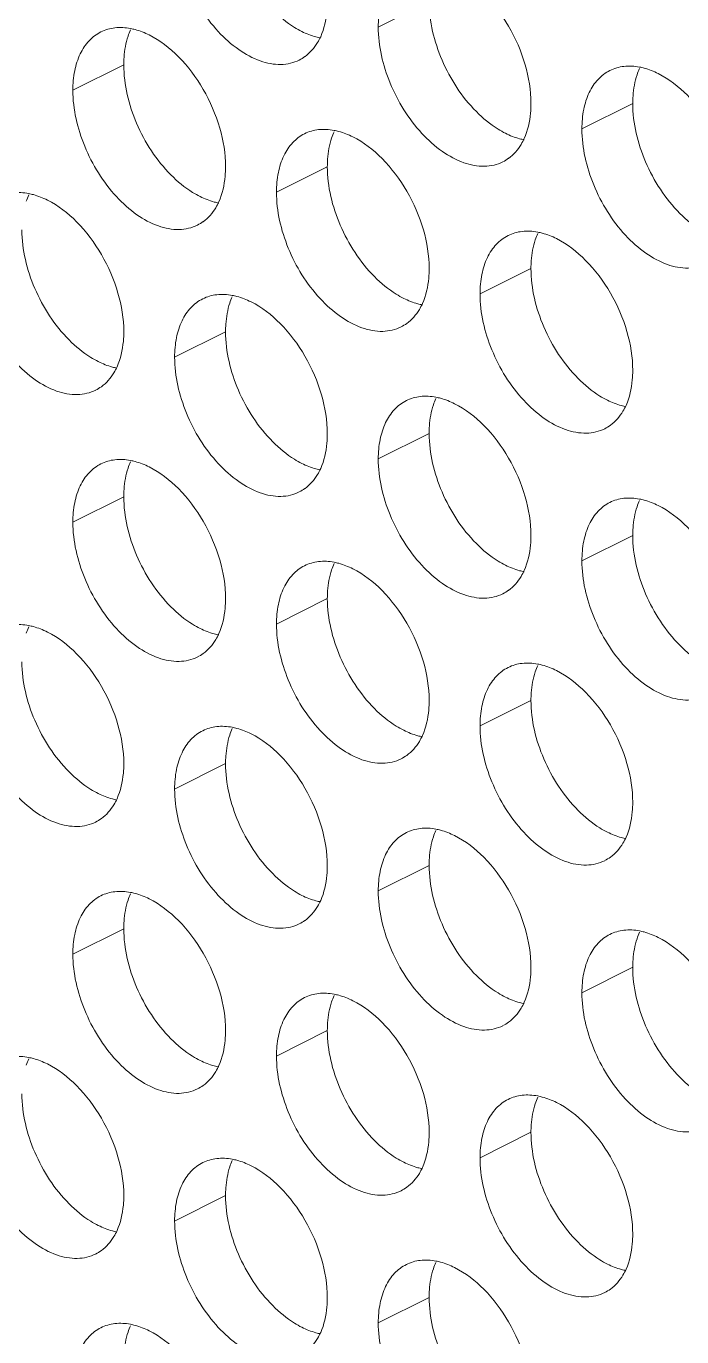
# Model space of a CAD drawing. Header units: millimetres. Extents: x 0 to 2524, y 0 to 1785.
# Drawn here: x 1835.18 to 1842.47, y 808.62 to 823.19 of the extents above; entities that cross this region are included whole.
import ezdxf

# ---------------------------------------------------------------- set-up
doc = ezdxf.new("R2010")
doc.units = ezdxf.units.MM
doc.header["$LTSCALE"] = 0.1
doc.layers.add('标注', color=251, linetype='Continuous', lineweight=9)

msp = doc.modelspace()

# ---------------------------------------------------------------- linework, layer by layer
at = {"layer": '标注'}
for p, q in [((1839.661, 823.46), (1839.095, 823.178)), ((1836.267, 822.757), (1835.701, 822.475)), ((1841.923, 822.329), (1841.358, 822.046)), ((1838.529, 821.626), (1837.964, 821.343)), ((1840.792, 820.495), (1840.226, 820.212)), ((1837.398, 819.792), (1836.832, 819.509)), ((1839.661, 818.66), (1839.095, 818.378)), ((1836.267, 817.957), (1835.701, 817.675)), ((1841.923, 817.529), (1841.358, 817.246)), ((1838.529, 816.826), (1837.964, 816.543)), ((1840.792, 815.695), (1840.226, 815.412)), ((1837.398, 814.992), (1836.832, 814.709)), ((1839.661, 813.86), (1839.095, 813.578)), ((1836.267, 813.157), (1835.701, 812.875)), ((1841.923, 812.729), (1841.358, 812.446)), ((1838.529, 812.026), (1837.964, 811.743)), ((1840.792, 810.895), (1840.226, 810.612)), ((1837.398, 810.192), (1836.832, 809.909)), ((1839.661, 809.06), (1839.095, 808.778))]:
    msp.add_line(p, q, dxfattribs=at)
for centre, radius, start, end in [((1837.011, 822.846), 0.734, 155.8796, 161.7803), ((1838.015, 823.217), 0.453, 296.5256, 305.9034), ((1842.668, 822.418), 0.734, 155.8796, 161.7803), ((1839.274, 821.715), 0.734, 155.8796, 161.7803), ((1840.278, 822.086), 0.453, 296.5256, 305.9034), ((1835.88, 821.012), 0.734, 155.8796, 161.7803), ((1836.884, 821.383), 0.453, 296.5256, 305.9034), ((1841.537, 820.584), 0.734, 155.8796, 161.7803), ((1838.142, 819.881), 0.734, 155.8796, 161.7803), ((1839.146, 820.251), 0.453, 296.5256, 305.9034), ((1835.752, 819.548), 0.453, 296.5256, 305.9034), ((1840.405, 818.749), 0.734, 155.8796, 161.7803), ((1841.409, 819.12), 0.453, 296.5256, 305.9034), ((1837.011, 818.046), 0.734, 155.8796, 161.7803), ((1838.015, 818.417), 0.453, 296.5256, 305.9034), ((1842.668, 817.618), 0.734, 155.8796, 161.7803), ((1839.274, 816.915), 0.734, 155.8796, 161.7803), ((1840.278, 817.286), 0.453, 296.5256, 305.9034), ((1835.88, 816.212), 0.734, 155.8796, 161.7803), ((1836.884, 816.583), 0.453, 296.5256, 305.9034), ((1841.537, 815.784), 0.734, 155.8796, 161.7803), ((1838.142, 815.081), 0.734, 155.8796, 161.7803), ((1839.146, 815.451), 0.453, 296.5256, 305.9034), ((1835.752, 814.748), 0.453, 296.5256, 305.9034), ((1840.405, 813.949), 0.734, 155.8796, 161.7803), ((1841.409, 814.32), 0.453, 296.5256, 305.9034), ((1837.011, 813.246), 0.734, 155.8796, 161.7803), ((1838.015, 813.617), 0.453, 296.5256, 305.9034), ((1842.668, 812.818), 0.734, 155.8796, 161.7803), ((1839.274, 812.115), 0.734, 155.8796, 161.7803), ((1840.278, 812.486), 0.453, 296.5256, 305.9034), ((1835.88, 811.412), 0.734, 155.8796, 161.7803), ((1836.884, 811.783), 0.453, 296.5256, 305.9034), ((1841.537, 810.984), 0.734, 155.8796, 161.7803), ((1838.142, 810.281), 0.734, 155.8796, 161.7803), ((1839.146, 810.651), 0.453, 296.5256, 305.9034), ((1835.752, 809.948), 0.453, 296.5256, 305.9034), ((1840.405, 809.149), 0.734, 155.8796, 161.7803), ((1841.409, 809.52), 0.453, 296.5256, 305.9034), ((1837.011, 808.446), 0.734, 155.8796, 161.7803)]:
    msp.add_arc(centre, radius, start, end, dxfattribs=at)
for points, knots in [([(1838.217, 822.811), (1838.155, 822.78), (1838.005, 822.746), (1837.767, 822.794), (1837.529, 822.925), (1837.221, 823.202), (1836.935, 823.665), (1836.832, 824.097), (1836.832, 824.309)], [0, 0, 0, 0, 0.090718, 0.191742, 0.308104, 0.439279, 0.725532, 1, 1, 1, 1]), ([(1839.095, 823.178), (1839.095, 823.25), (1839.107, 823.389), (1839.166, 823.579), (1839.265, 823.732), (1839.358, 823.802), (1839.407, 823.826)], [0, 0, 0, 0, 0.289235, 0.54966, 0.782932, 1, 1, 1, 1]), ([(1839.944, 823.792), (1840.064, 823.732), (1840.295, 823.552), (1840.561, 823.194), (1840.742, 822.775), (1840.792, 822.474), (1840.792, 822.329)], [0, 0, 0, 0, 0.229676, 0.488215, 0.753207, 1, 1, 1, 1]), ([(1838.246, 823.128), (1838.218, 823.142), (1838.1, 823.209), (1837.995, 823.296), (1837.922, 823.37)], [0, 0, 0, 0, 0.235002, 1, 1, 1, 1]), ([(1838.529, 823.46), (1838.529, 823.425), (1838.524, 823.292), (1838.494, 823.16), (1838.455, 823.071)], [0, 0, 0, 0, 0.268874, 1, 1, 1, 1]), ([(1840.185, 822.238), (1840.023, 822.401), (1839.772, 822.788), (1839.661, 823.239), (1839.661, 823.46)], [0, 0, 0, 0, 0.508684, 1, 1, 1, 1]), ([(1840.48, 821.68), (1840.418, 821.649), (1840.268, 821.615), (1840.03, 821.663), (1839.791, 821.793), (1839.484, 822.071), (1839.198, 822.533), (1839.095, 822.966), (1839.095, 823.178)], [0, 0, 0, 0, 0.090718, 0.191742, 0.308104, 0.439279, 0.725532, 1, 1, 1, 1]), ([(1835.701, 822.475), (1835.701, 822.547), (1835.713, 822.686), (1835.772, 822.877), (1835.871, 823.029), (1835.964, 823.099), (1836.013, 823.124)], [0, 0, 0, 0, 0.289235, 0.54966, 0.782932, 1, 1, 1, 1]), ([(1836.013, 823.124), (1836.061, 823.148), (1836.171, 823.179), (1836.285, 823.173), (1836.342, 823.162)], [0, 0, 0, 0, 0.482538, 1, 1, 1, 1]), ([(1836.267, 822.757), (1836.267, 822.786), (1836.27, 822.893), (1836.289, 823.001), (1836.314, 823.076)], [0, 0, 0, 0, 0.264225, 1, 1, 1, 1]), ([(1836.342, 823.162), (1836.359, 823.158), (1836.431, 823.142), (1836.499, 823.115), (1836.549, 823.09)], [0, 0, 0, 0, 0.238696, 1, 1, 1, 1]), ([(1836.549, 823.09), (1836.67, 823.029), (1836.901, 822.849), (1837.167, 822.491), (1837.348, 822.072), (1837.398, 821.771), (1837.398, 821.626)], [0, 0, 0, 0, 0.229676, 0.488215, 0.753207, 1, 1, 1, 1]), ([(1838.454, 823.056), (1838.437, 823.059), (1838.365, 823.076), (1838.296, 823.103), (1838.246, 823.128)], [0, 0, 0, 0, 0.238696, 1, 1, 1, 1]), ([(1838.455, 823.071), (1838.444, 823.049), (1838.401, 822.965), (1838.337, 822.89), (1838.281, 822.85)], [0, 0, 0, 0, 0.265525, 1, 1, 1, 1]), ([(1836.79, 821.535), (1836.629, 821.698), (1836.378, 822.085), (1836.267, 822.536), (1836.267, 822.757)], [0, 0, 0, 0, 0.508684, 1, 1, 1, 1]), ([(1841.67, 822.695), (1841.718, 822.719), (1841.828, 822.751), (1841.942, 822.744), (1841.999, 822.733)], [0, 0, 0, 0, 0.482538, 1, 1, 1, 1]), ([(1841.358, 822.046), (1841.358, 822.119), (1841.37, 822.258), (1841.429, 822.448), (1841.528, 822.6), (1841.621, 822.671), (1841.67, 822.695)], [0, 0, 0, 0, 0.289235, 0.54966, 0.782932, 1, 1, 1, 1]), ([(1841.923, 822.329), (1841.923, 822.357), (1841.927, 822.465), (1841.946, 822.572), (1841.971, 822.647)], [0, 0, 0, 0, 0.264225, 1, 1, 1, 1]), ([(1841.999, 822.733), (1842.016, 822.73), (1842.087, 822.713), (1842.156, 822.686), (1842.206, 822.661)], [0, 0, 0, 0, 0.238696, 1, 1, 1, 1]), ([(1842.206, 822.661), (1842.327, 822.601), (1842.557, 822.42), (1842.824, 822.062), (1843.005, 821.644), (1843.055, 821.343), (1843.055, 821.198)], [0, 0, 0, 0, 0.229676, 0.488215, 0.753207, 1, 1, 1, 1]), ([(1837.086, 820.977), (1837.023, 820.946), (1836.874, 820.912), (1836.636, 820.96), (1836.397, 821.09), (1836.09, 821.368), (1835.804, 821.831), (1835.701, 822.263), (1835.701, 822.475)], [0, 0, 0, 0, 0.090718, 0.191742, 0.308104, 0.439279, 0.725532, 1, 1, 1, 1]), ([(1840.792, 822.329), (1840.792, 822.293), (1840.786, 822.161), (1840.757, 822.028), (1840.717, 821.94)], [0, 0, 0, 0, 0.268874, 1, 1, 1, 1]), ([(1842.447, 821.107), (1842.286, 821.27), (1842.035, 821.657), (1841.923, 822.107), (1841.923, 822.329)], [0, 0, 0, 0, 0.508684, 1, 1, 1, 1]), ([(1840.509, 821.997), (1840.481, 822.011), (1840.363, 822.078), (1840.257, 822.165), (1840.185, 822.238)], [0, 0, 0, 0, 0.235002, 1, 1, 1, 1]), ([(1838.276, 821.992), (1838.324, 822.016), (1838.434, 822.048), (1838.548, 822.041), (1838.604, 822.03)], [0, 0, 0, 0, 0.482538, 1, 1, 1, 1]), ([(1838.604, 822.03), (1838.622, 822.027), (1838.693, 822.01), (1838.762, 821.983), (1838.812, 821.958)], [0, 0, 0, 0, 0.238696, 1, 1, 1, 1]), ([(1842.743, 820.549), (1842.68, 820.517), (1842.53, 820.483), (1842.293, 820.531), (1842.054, 820.662), (1841.746, 820.939), (1841.46, 821.402), (1841.358, 821.834), (1841.358, 822.046)], [0, 0, 0, 0, 0.090718, 0.191742, 0.308104, 0.439279, 0.725532, 1, 1, 1, 1]), ([(1837.964, 821.343), (1837.964, 821.416), (1837.976, 821.555), (1838.035, 821.745), (1838.134, 821.897), (1838.227, 821.968), (1838.276, 821.992)], [0, 0, 0, 0, 0.289235, 0.54966, 0.782932, 1, 1, 1, 1]), ([(1838.529, 821.626), (1838.529, 821.654), (1838.533, 821.762), (1838.552, 821.869), (1838.577, 821.944)], [0, 0, 0, 0, 0.264225, 1, 1, 1, 1]), ([(1838.812, 821.958), (1838.933, 821.898), (1839.163, 821.717), (1839.43, 821.359), (1839.611, 820.941), (1839.661, 820.64), (1839.661, 820.495)], [0, 0, 0, 0, 0.229676, 0.488215, 0.753207, 1, 1, 1, 1]), ([(1840.717, 821.925), (1840.7, 821.928), (1840.628, 821.945), (1840.559, 821.972), (1840.509, 821.997)], [0, 0, 0, 0, 0.238696, 1, 1, 1, 1]), ([(1840.717, 821.94), (1840.707, 821.917), (1840.664, 821.833), (1840.6, 821.759), (1840.544, 821.718)], [0, 0, 0, 0, 0.265525, 1, 1, 1, 1]), ([(1837.398, 821.626), (1837.398, 821.59), (1837.392, 821.458), (1837.363, 821.326), (1837.323, 821.237)], [0, 0, 0, 0, 0.268874, 1, 1, 1, 1]), ([(1839.053, 820.404), (1838.892, 820.567), (1838.641, 820.954), (1838.529, 821.405), (1838.529, 821.626)], [0, 0, 0, 0, 0.508684, 1, 1, 1, 1]), ([(1837.115, 821.294), (1837.087, 821.308), (1836.969, 821.375), (1836.863, 821.462), (1836.79, 821.535)], [0, 0, 0, 0, 0.235002, 1, 1, 1, 1]), ([(1834.881, 821.289), (1834.93, 821.313), (1835.04, 821.345), (1835.154, 821.338), (1835.21, 821.327)], [0, 0, 0, 0, 0.482538, 1, 1, 1, 1]), ([(1835.21, 821.327), (1835.228, 821.324), (1835.299, 821.307), (1835.368, 821.28), (1835.418, 821.255)], [0, 0, 0, 0, 0.238696, 1, 1, 1, 1]), ([(1837.323, 821.222), (1837.306, 821.225), (1837.234, 821.242), (1837.165, 821.269), (1837.115, 821.294)], [0, 0, 0, 0, 0.238696, 1, 1, 1, 1]), ([(1839.349, 819.846), (1839.286, 819.814), (1839.136, 819.78), (1838.898, 819.828), (1838.66, 819.959), (1838.352, 820.236), (1838.066, 820.699), (1837.964, 821.132), (1837.964, 821.343)], [0, 0, 0, 0, 0.090718, 0.191742, 0.308104, 0.439279, 0.725532, 1, 1, 1, 1]), ([(1835.418, 821.255), (1835.539, 821.195), (1835.769, 821.015), (1836.035, 820.656), (1836.217, 820.238), (1836.267, 819.937), (1836.267, 819.792)], [0, 0, 0, 0, 0.229676, 0.488215, 0.753207, 1, 1, 1, 1]), ([(1837.323, 821.237), (1837.313, 821.214), (1837.27, 821.13), (1837.206, 821.056), (1837.149, 821.015)], [0, 0, 0, 0, 0.265525, 1, 1, 1, 1]), ([(1842.772, 820.865), (1842.744, 820.88), (1842.626, 820.946), (1842.52, 821.034), (1842.447, 821.107)], [0, 0, 0, 0, 0.235002, 1, 1, 1, 1]), ([(1835.659, 819.701), (1835.497, 819.864), (1835.246, 820.251), (1835.135, 820.702), (1835.135, 820.923)], [0, 0, 0, 0, 0.508684, 1, 1, 1, 1]), ([(1840.226, 820.212), (1840.226, 820.285), (1840.238, 820.424), (1840.297, 820.614), (1840.397, 820.766), (1840.489, 820.836), (1840.538, 820.861)], [0, 0, 0, 0, 0.289235, 0.54966, 0.782932, 1, 1, 1, 1]), ([(1840.538, 820.861), (1840.587, 820.885), (1840.697, 820.917), (1840.81, 820.91), (1840.867, 820.899)], [0, 0, 0, 0, 0.482538, 1, 1, 1, 1]), ([(1840.867, 820.899), (1840.884, 820.896), (1840.956, 820.879), (1841.025, 820.852), (1841.075, 820.827)], [0, 0, 0, 0, 0.238696, 1, 1, 1, 1]), ([(1840.792, 820.495), (1840.792, 820.523), (1840.796, 820.631), (1840.815, 820.738), (1840.839, 820.813)], [0, 0, 0, 0, 0.264225, 1, 1, 1, 1]), ([(1841.075, 820.827), (1841.196, 820.766), (1841.426, 820.586), (1841.692, 820.228), (1841.873, 819.809), (1841.923, 819.508), (1841.923, 819.363)], [0, 0, 0, 0, 0.229676, 0.488215, 0.753207, 1, 1, 1, 1]), ([(1835.955, 819.143), (1835.892, 819.112), (1835.742, 819.078), (1835.504, 819.125), (1835.266, 819.256), (1834.958, 819.533), (1834.672, 819.996), (1834.57, 820.429), (1834.57, 820.64)], [0, 0, 0, 0, 0.090718, 0.191742, 0.308104, 0.439279, 0.725532, 1, 1, 1, 1]), ([(1839.661, 820.495), (1839.661, 820.459), (1839.655, 820.327), (1839.626, 820.194), (1839.586, 820.106)], [0, 0, 0, 0, 0.268874, 1, 1, 1, 1]), ([(1841.316, 819.273), (1841.154, 819.435), (1840.903, 819.823), (1840.792, 820.273), (1840.792, 820.495)], [0, 0, 0, 0, 0.508684, 1, 1, 1, 1]), ([(1839.378, 820.163), (1839.349, 820.177), (1839.232, 820.243), (1839.126, 820.331), (1839.053, 820.404)], [0, 0, 0, 0, 0.235002, 1, 1, 1, 1]), ([(1836.832, 819.509), (1836.832, 819.582), (1836.844, 819.721), (1836.903, 819.911), (1837.003, 820.063), (1837.095, 820.133), (1837.144, 820.158)], [0, 0, 0, 0, 0.289235, 0.54966, 0.782932, 1, 1, 1, 1]), ([(1837.144, 820.158), (1837.193, 820.182), (1837.303, 820.214), (1837.416, 820.207), (1837.473, 820.196)], [0, 0, 0, 0, 0.482538, 1, 1, 1, 1]), ([(1837.473, 820.196), (1837.49, 820.193), (1837.562, 820.176), (1837.631, 820.149), (1837.681, 820.124)], [0, 0, 0, 0, 0.238696, 1, 1, 1, 1]), ([(1837.681, 820.124), (1837.801, 820.064), (1838.032, 819.883), (1838.298, 819.525), (1838.479, 819.106), (1838.529, 818.805), (1838.529, 818.66)], [0, 0, 0, 0, 0.229676, 0.488215, 0.753207, 1, 1, 1, 1]), ([(1839.586, 820.09), (1839.568, 820.094), (1839.497, 820.11), (1839.428, 820.138), (1839.378, 820.163)], [0, 0, 0, 0, 0.238696, 1, 1, 1, 1]), ([(1841.612, 818.714), (1841.549, 818.683), (1841.399, 818.649), (1841.161, 818.697), (1840.923, 818.827), (1840.615, 819.105), (1840.329, 819.568), (1840.226, 820), (1840.226, 820.212)], [0, 0, 0, 0, 0.090718, 0.191742, 0.308104, 0.439279, 0.725532, 1, 1, 1, 1]), ([(1837.398, 819.792), (1837.398, 819.82), (1837.402, 819.928), (1837.42, 820.035), (1837.445, 820.11)], [0, 0, 0, 0, 0.264225, 1, 1, 1, 1]), ([(1839.586, 820.106), (1839.576, 820.083), (1839.533, 819.999), (1839.468, 819.925), (1839.412, 819.884)], [0, 0, 0, 0, 0.265525, 1, 1, 1, 1]), ([(1835.984, 819.46), (1835.955, 819.474), (1835.837, 819.54), (1835.732, 819.628), (1835.659, 819.701)], [0, 0, 0, 0, 0.235002, 1, 1, 1, 1]), ([(1836.267, 819.792), (1836.267, 819.756), (1836.261, 819.624), (1836.232, 819.491), (1836.192, 819.403)], [0, 0, 0, 0, 0.268874, 1, 1, 1, 1]), ([(1837.922, 818.57), (1837.76, 818.732), (1837.509, 819.12), (1837.398, 819.57), (1837.398, 819.792)], [0, 0, 0, 0, 0.508684, 1, 1, 1, 1]), ([(1836.191, 819.387), (1836.174, 819.391), (1836.103, 819.407), (1836.034, 819.435), (1835.984, 819.46)], [0, 0, 0, 0, 0.238696, 1, 1, 1, 1]), ([(1836.192, 819.403), (1836.182, 819.38), (1836.138, 819.296), (1836.074, 819.222), (1836.018, 819.181)], [0, 0, 0, 0, 0.265525, 1, 1, 1, 1]), ([(1838.217, 818.011), (1838.155, 817.98), (1838.005, 817.946), (1837.767, 817.994), (1837.529, 818.125), (1837.221, 818.402), (1836.935, 818.865), (1836.832, 819.297), (1836.832, 819.509)], [0, 0, 0, 0, 0.090718, 0.191742, 0.308104, 0.439279, 0.725532, 1, 1, 1, 1]), ([(1841.641, 819.031), (1841.612, 819.045), (1841.494, 819.112), (1841.389, 819.199), (1841.316, 819.273)], [0, 0, 0, 0, 0.235002, 1, 1, 1, 1]), ([(1841.923, 819.363), (1841.923, 819.328), (1841.918, 819.195), (1841.889, 819.063), (1841.849, 818.974)], [0, 0, 0, 0, 0.268874, 1, 1, 1, 1]), ([(1839.095, 818.378), (1839.095, 818.45), (1839.107, 818.589), (1839.166, 818.779), (1839.265, 818.932), (1839.358, 819.002), (1839.407, 819.026)], [0, 0, 0, 0, 0.289235, 0.54966, 0.782932, 1, 1, 1, 1]), ([(1839.407, 819.026), (1839.455, 819.051), (1839.565, 819.082), (1839.679, 819.076), (1839.736, 819.065)], [0, 0, 0, 0, 0.482538, 1, 1, 1, 1]), ([(1839.661, 818.66), (1839.661, 818.689), (1839.664, 818.796), (1839.683, 818.904), (1839.708, 818.979)], [0, 0, 0, 0, 0.264225, 1, 1, 1, 1]), ([(1839.736, 819.065), (1839.753, 819.061), (1839.825, 819.045), (1839.894, 819.017), (1839.944, 818.992)], [0, 0, 0, 0, 0.238696, 1, 1, 1, 1]), ([(1839.944, 818.992), (1840.064, 818.932), (1840.295, 818.752), (1840.561, 818.394), (1840.742, 817.975), (1840.792, 817.674), (1840.792, 817.529)], [0, 0, 0, 0, 0.229676, 0.488215, 0.753207, 1, 1, 1, 1]), ([(1841.848, 818.959), (1841.831, 818.962), (1841.76, 818.979), (1841.691, 819.006), (1841.641, 819.031)], [0, 0, 0, 0, 0.238696, 1, 1, 1, 1]), ([(1841.849, 818.974), (1841.839, 818.952), (1841.795, 818.868), (1841.731, 818.793), (1841.675, 818.753)], [0, 0, 0, 0, 0.265525, 1, 1, 1, 1]), ([(1838.246, 818.328), (1838.218, 818.342), (1838.1, 818.409), (1837.995, 818.496), (1837.922, 818.57)], [0, 0, 0, 0, 0.235002, 1, 1, 1, 1]), ([(1838.529, 818.66), (1838.529, 818.625), (1838.524, 818.492), (1838.494, 818.36), (1838.455, 818.271)], [0, 0, 0, 0, 0.268874, 1, 1, 1, 1]), ([(1840.185, 817.438), (1840.023, 817.601), (1839.772, 817.988), (1839.661, 818.439), (1839.661, 818.66)], [0, 0, 0, 0, 0.508684, 1, 1, 1, 1]), ([(1836.013, 818.324), (1836.061, 818.348), (1836.171, 818.379), (1836.285, 818.373), (1836.342, 818.362)], [0, 0, 0, 0, 0.482538, 1, 1, 1, 1]), ([(1840.48, 816.88), (1840.418, 816.849), (1840.268, 816.815), (1840.03, 816.863), (1839.791, 816.993), (1839.484, 817.271), (1839.198, 817.733), (1839.095, 818.166), (1839.095, 818.378)], [0, 0, 0, 0, 0.090718, 0.191742, 0.308104, 0.439279, 0.725532, 1, 1, 1, 1]), ([(1835.701, 817.675), (1835.701, 817.747), (1835.713, 817.886), (1835.772, 818.077), (1835.871, 818.229), (1835.964, 818.299), (1836.013, 818.324)], [0, 0, 0, 0, 0.289235, 0.54966, 0.782932, 1, 1, 1, 1]), ([(1836.267, 817.957), (1836.267, 817.986), (1836.27, 818.093), (1836.289, 818.201), (1836.314, 818.276)], [0, 0, 0, 0, 0.264225, 1, 1, 1, 1]), ([(1836.342, 818.362), (1836.359, 818.358), (1836.431, 818.342), (1836.499, 818.315), (1836.549, 818.29)], [0, 0, 0, 0, 0.238696, 1, 1, 1, 1]), ([(1836.549, 818.29), (1836.67, 818.229), (1836.901, 818.049), (1837.167, 817.691), (1837.348, 817.272), (1837.398, 816.971), (1837.398, 816.826)], [0, 0, 0, 0, 0.229676, 0.488215, 0.753207, 1, 1, 1, 1]), ([(1838.454, 818.256), (1838.437, 818.259), (1838.365, 818.276), (1838.296, 818.303), (1838.246, 818.328)], [0, 0, 0, 0, 0.238696, 1, 1, 1, 1]), ([(1838.455, 818.271), (1838.444, 818.249), (1838.401, 818.165), (1838.337, 818.09), (1838.281, 818.05)], [0, 0, 0, 0, 0.265525, 1, 1, 1, 1]), ([(1836.79, 816.735), (1836.629, 816.898), (1836.378, 817.285), (1836.267, 817.736), (1836.267, 817.957)], [0, 0, 0, 0, 0.508684, 1, 1, 1, 1]), ([(1841.67, 817.895), (1841.718, 817.919), (1841.828, 817.951), (1841.942, 817.944), (1841.999, 817.933)], [0, 0, 0, 0, 0.482538, 1, 1, 1, 1]), ([(1841.358, 817.246), (1841.358, 817.319), (1841.37, 817.458), (1841.429, 817.648), (1841.528, 817.8), (1841.621, 817.871), (1841.67, 817.895)], [0, 0, 0, 0, 0.289235, 0.54966, 0.782932, 1, 1, 1, 1]), ([(1841.923, 817.529), (1841.923, 817.557), (1841.927, 817.665), (1841.946, 817.772), (1841.971, 817.847)], [0, 0, 0, 0, 0.264225, 1, 1, 1, 1]), ([(1841.999, 817.933), (1842.016, 817.93), (1842.087, 817.913), (1842.156, 817.886), (1842.206, 817.861)], [0, 0, 0, 0, 0.238696, 1, 1, 1, 1]), ([(1842.206, 817.861), (1842.327, 817.801), (1842.557, 817.62), (1842.824, 817.262), (1843.005, 816.844), (1843.055, 816.543), (1843.055, 816.398)], [0, 0, 0, 0, 0.229676, 0.488215, 0.753207, 1, 1, 1, 1]), ([(1837.086, 816.177), (1837.023, 816.146), (1836.874, 816.112), (1836.636, 816.16), (1836.397, 816.29), (1836.09, 816.568), (1835.804, 817.031), (1835.701, 817.463), (1835.701, 817.675)], [0, 0, 0, 0, 0.090718, 0.191742, 0.308104, 0.439279, 0.725532, 1, 1, 1, 1]), ([(1840.792, 817.529), (1840.792, 817.493), (1840.786, 817.361), (1840.757, 817.228), (1840.717, 817.14)], [0, 0, 0, 0, 0.268874, 1, 1, 1, 1]), ([(1842.447, 816.307), (1842.286, 816.47), (1842.035, 816.857), (1841.923, 817.307), (1841.923, 817.529)], [0, 0, 0, 0, 0.508684, 1, 1, 1, 1]), ([(1840.509, 817.197), (1840.481, 817.211), (1840.363, 817.278), (1840.257, 817.365), (1840.185, 817.438)], [0, 0, 0, 0, 0.235002, 1, 1, 1, 1]), ([(1838.276, 817.192), (1838.324, 817.216), (1838.434, 817.248), (1838.548, 817.241), (1838.604, 817.23)], [0, 0, 0, 0, 0.482538, 1, 1, 1, 1]), ([(1838.604, 817.23), (1838.622, 817.227), (1838.693, 817.21), (1838.762, 817.183), (1838.812, 817.158)], [0, 0, 0, 0, 0.238696, 1, 1, 1, 1]), ([(1842.743, 815.749), (1842.68, 815.717), (1842.53, 815.683), (1842.293, 815.731), (1842.054, 815.862), (1841.746, 816.139), (1841.46, 816.602), (1841.358, 817.034), (1841.358, 817.246)], [0, 0, 0, 0, 0.090718, 0.191742, 0.308104, 0.439279, 0.725532, 1, 1, 1, 1]), ([(1837.964, 816.543), (1837.964, 816.616), (1837.976, 816.755), (1838.035, 816.945), (1838.134, 817.097), (1838.227, 817.168), (1838.276, 817.192)], [0, 0, 0, 0, 0.289235, 0.54966, 0.782932, 1, 1, 1, 1]), ([(1838.529, 816.826), (1838.529, 816.854), (1838.533, 816.962), (1838.552, 817.069), (1838.577, 817.144)], [0, 0, 0, 0, 0.264225, 1, 1, 1, 1]), ([(1838.812, 817.158), (1838.933, 817.098), (1839.163, 816.917), (1839.43, 816.559), (1839.611, 816.141), (1839.661, 815.84), (1839.661, 815.695)], [0, 0, 0, 0, 0.229676, 0.488215, 0.753207, 1, 1, 1, 1]), ([(1840.717, 817.125), (1840.7, 817.128), (1840.628, 817.145), (1840.559, 817.172), (1840.509, 817.197)], [0, 0, 0, 0, 0.238696, 1, 1, 1, 1]), ([(1840.717, 817.14), (1840.707, 817.117), (1840.664, 817.033), (1840.6, 816.959), (1840.544, 816.918)], [0, 0, 0, 0, 0.265525, 1, 1, 1, 1]), ([(1837.398, 816.826), (1837.398, 816.79), (1837.392, 816.658), (1837.363, 816.526), (1837.323, 816.437)], [0, 0, 0, 0, 0.268874, 1, 1, 1, 1]), ([(1839.053, 815.604), (1838.892, 815.767), (1838.641, 816.154), (1838.529, 816.605), (1838.529, 816.826)], [0, 0, 0, 0, 0.508684, 1, 1, 1, 1]), ([(1837.115, 816.494), (1837.087, 816.508), (1836.969, 816.575), (1836.863, 816.662), (1836.79, 816.735)], [0, 0, 0, 0, 0.235002, 1, 1, 1, 1]), ([(1834.881, 816.489), (1834.93, 816.513), (1835.04, 816.545), (1835.154, 816.538), (1835.21, 816.527)], [0, 0, 0, 0, 0.482538, 1, 1, 1, 1]), ([(1835.21, 816.527), (1835.228, 816.524), (1835.299, 816.507), (1835.368, 816.48), (1835.418, 816.455)], [0, 0, 0, 0, 0.238696, 1, 1, 1, 1]), ([(1837.323, 816.422), (1837.306, 816.425), (1837.234, 816.442), (1837.165, 816.469), (1837.115, 816.494)], [0, 0, 0, 0, 0.238696, 1, 1, 1, 1]), ([(1839.349, 815.046), (1839.286, 815.014), (1839.136, 814.98), (1838.898, 815.028), (1838.66, 815.159), (1838.352, 815.436), (1838.066, 815.899), (1837.964, 816.332), (1837.964, 816.543)], [0, 0, 0, 0, 0.090718, 0.191742, 0.308104, 0.439279, 0.725532, 1, 1, 1, 1]), ([(1835.418, 816.455), (1835.539, 816.395), (1835.769, 816.215), (1836.035, 815.856), (1836.217, 815.438), (1836.267, 815.137), (1836.267, 814.992)], [0, 0, 0, 0, 0.229676, 0.488215, 0.753207, 1, 1, 1, 1]), ([(1837.323, 816.437), (1837.313, 816.414), (1837.27, 816.33), (1837.206, 816.256), (1837.149, 816.215)], [0, 0, 0, 0, 0.265525, 1, 1, 1, 1]), ([(1842.772, 816.065), (1842.744, 816.08), (1842.626, 816.146), (1842.52, 816.234), (1842.447, 816.307)], [0, 0, 0, 0, 0.235002, 1, 1, 1, 1]), ([(1835.659, 814.901), (1835.497, 815.064), (1835.246, 815.451), (1835.135, 815.902), (1835.135, 816.123)], [0, 0, 0, 0, 0.508684, 1, 1, 1, 1]), ([(1840.226, 815.412), (1840.226, 815.485), (1840.238, 815.624), (1840.297, 815.814), (1840.397, 815.966), (1840.489, 816.036), (1840.538, 816.061)], [0, 0, 0, 0, 0.289235, 0.54966, 0.782932, 1, 1, 1, 1]), ([(1840.538, 816.061), (1840.587, 816.085), (1840.697, 816.117), (1840.81, 816.11), (1840.867, 816.099)], [0, 0, 0, 0, 0.482538, 1, 1, 1, 1]), ([(1840.867, 816.099), (1840.884, 816.096), (1840.956, 816.079), (1841.025, 816.052), (1841.075, 816.027)], [0, 0, 0, 0, 0.238696, 1, 1, 1, 1]), ([(1840.792, 815.695), (1840.792, 815.723), (1840.796, 815.831), (1840.815, 815.938), (1840.839, 816.013)], [0, 0, 0, 0, 0.264225, 1, 1, 1, 1]), ([(1841.075, 816.027), (1841.196, 815.966), (1841.426, 815.786), (1841.692, 815.428), (1841.873, 815.009), (1841.923, 814.708), (1841.923, 814.563)], [0, 0, 0, 0, 0.229676, 0.488215, 0.753207, 1, 1, 1, 1]), ([(1835.955, 814.343), (1835.892, 814.312), (1835.742, 814.278), (1835.504, 814.325), (1835.266, 814.456), (1834.958, 814.733), (1834.672, 815.196), (1834.57, 815.629), (1834.57, 815.84)], [0, 0, 0, 0, 0.090718, 0.191742, 0.308104, 0.439279, 0.725532, 1, 1, 1, 1]), ([(1839.378, 815.363), (1839.349, 815.377), (1839.232, 815.443), (1839.126, 815.531), (1839.053, 815.604)], [0, 0, 0, 0, 0.235002, 1, 1, 1, 1]), ([(1839.661, 815.695), (1839.661, 815.659), (1839.655, 815.527), (1839.626, 815.394), (1839.586, 815.306)], [0, 0, 0, 0, 0.268874, 1, 1, 1, 1]), ([(1841.316, 814.473), (1841.154, 814.635), (1840.903, 815.023), (1840.792, 815.473), (1840.792, 815.695)], [0, 0, 0, 0, 0.508684, 1, 1, 1, 1]), ([(1836.832, 814.709), (1836.832, 814.782), (1836.844, 814.921), (1836.903, 815.111), (1837.003, 815.263), (1837.095, 815.333), (1837.144, 815.358)], [0, 0, 0, 0, 0.289235, 0.54966, 0.782932, 1, 1, 1, 1]), ([(1837.144, 815.358), (1837.193, 815.382), (1837.303, 815.414), (1837.416, 815.407), (1837.473, 815.396)], [0, 0, 0, 0, 0.482538, 1, 1, 1, 1]), ([(1837.473, 815.396), (1837.49, 815.393), (1837.562, 815.376), (1837.631, 815.349), (1837.681, 815.324)], [0, 0, 0, 0, 0.238696, 1, 1, 1, 1]), ([(1837.681, 815.324), (1837.801, 815.264), (1838.032, 815.083), (1838.298, 814.725), (1838.479, 814.306), (1838.529, 814.005), (1838.529, 813.86)], [0, 0, 0, 0, 0.229676, 0.488215, 0.753207, 1, 1, 1, 1]), ([(1839.586, 815.29), (1839.568, 815.294), (1839.497, 815.31), (1839.428, 815.338), (1839.378, 815.363)], [0, 0, 0, 0, 0.238696, 1, 1, 1, 1]), ([(1841.612, 813.914), (1841.549, 813.883), (1841.399, 813.849), (1841.161, 813.897), (1840.923, 814.027), (1840.615, 814.305), (1840.329, 814.768), (1840.226, 815.2), (1840.226, 815.412)], [0, 0, 0, 0, 0.090718, 0.191742, 0.308104, 0.439279, 0.725532, 1, 1, 1, 1]), ([(1837.398, 814.992), (1837.398, 815.02), (1837.402, 815.128), (1837.42, 815.235), (1837.445, 815.31)], [0, 0, 0, 0, 0.264225, 1, 1, 1, 1]), ([(1839.586, 815.306), (1839.576, 815.283), (1839.533, 815.199), (1839.468, 815.125), (1839.412, 815.084)], [0, 0, 0, 0, 0.265525, 1, 1, 1, 1]), ([(1835.984, 814.66), (1835.955, 814.674), (1835.837, 814.74), (1835.732, 814.828), (1835.659, 814.901)], [0, 0, 0, 0, 0.235002, 1, 1, 1, 1]), ([(1836.267, 814.992), (1836.267, 814.956), (1836.261, 814.824), (1836.232, 814.691), (1836.192, 814.603)], [0, 0, 0, 0, 0.268874, 1, 1, 1, 1]), ([(1837.922, 813.77), (1837.76, 813.932), (1837.509, 814.32), (1837.398, 814.77), (1837.398, 814.992)], [0, 0, 0, 0, 0.508684, 1, 1, 1, 1]), ([(1836.191, 814.587), (1836.174, 814.591), (1836.103, 814.607), (1836.034, 814.635), (1835.984, 814.66)], [0, 0, 0, 0, 0.238696, 1, 1, 1, 1]), ([(1836.192, 814.603), (1836.182, 814.58), (1836.138, 814.496), (1836.074, 814.422), (1836.018, 814.381)], [0, 0, 0, 0, 0.265525, 1, 1, 1, 1]), ([(1838.217, 813.211), (1838.155, 813.18), (1838.005, 813.146), (1837.767, 813.194), (1837.529, 813.325), (1837.221, 813.602), (1836.935, 814.065), (1836.832, 814.497), (1836.832, 814.709)], [0, 0, 0, 0, 0.090718, 0.191742, 0.308104, 0.439279, 0.725532, 1, 1, 1, 1]), ([(1841.641, 814.231), (1841.612, 814.245), (1841.494, 814.312), (1841.389, 814.399), (1841.316, 814.473)], [0, 0, 0, 0, 0.235002, 1, 1, 1, 1]), ([(1841.923, 814.563), (1841.923, 814.528), (1841.918, 814.395), (1841.889, 814.263), (1841.849, 814.174)], [0, 0, 0, 0, 0.268874, 1, 1, 1, 1]), ([(1839.095, 813.578), (1839.095, 813.65), (1839.107, 813.789), (1839.166, 813.979), (1839.265, 814.132), (1839.358, 814.202), (1839.407, 814.226)], [0, 0, 0, 0, 0.289235, 0.54966, 0.782932, 1, 1, 1, 1]), ([(1839.407, 814.226), (1839.455, 814.251), (1839.565, 814.282), (1839.679, 814.276), (1839.736, 814.265)], [0, 0, 0, 0, 0.482538, 1, 1, 1, 1]), ([(1839.661, 813.86), (1839.661, 813.889), (1839.664, 813.996), (1839.683, 814.104), (1839.708, 814.179)], [0, 0, 0, 0, 0.264225, 1, 1, 1, 1]), ([(1839.736, 814.265), (1839.753, 814.261), (1839.825, 814.245), (1839.894, 814.217), (1839.944, 814.192)], [0, 0, 0, 0, 0.238696, 1, 1, 1, 1]), ([(1839.944, 814.192), (1840.064, 814.132), (1840.295, 813.952), (1840.561, 813.594), (1840.742, 813.175), (1840.792, 812.874), (1840.792, 812.729)], [0, 0, 0, 0, 0.229676, 0.488215, 0.753207, 1, 1, 1, 1]), ([(1841.848, 814.159), (1841.831, 814.162), (1841.76, 814.179), (1841.691, 814.206), (1841.641, 814.231)], [0, 0, 0, 0, 0.238696, 1, 1, 1, 1]), ([(1841.849, 814.174), (1841.839, 814.152), (1841.795, 814.068), (1841.731, 813.993), (1841.675, 813.953)], [0, 0, 0, 0, 0.265525, 1, 1, 1, 1]), ([(1838.529, 813.86), (1838.529, 813.825), (1838.524, 813.692), (1838.494, 813.56), (1838.455, 813.471)], [0, 0, 0, 0, 0.268874, 1, 1, 1, 1]), ([(1840.185, 812.638), (1840.023, 812.801), (1839.772, 813.188), (1839.661, 813.639), (1839.661, 813.86)], [0, 0, 0, 0, 0.508684, 1, 1, 1, 1]), ([(1838.246, 813.528), (1838.218, 813.542), (1838.1, 813.609), (1837.995, 813.696), (1837.922, 813.77)], [0, 0, 0, 0, 0.235002, 1, 1, 1, 1]), ([(1836.013, 813.524), (1836.061, 813.548), (1836.171, 813.579), (1836.285, 813.573), (1836.342, 813.562)], [0, 0, 0, 0, 0.482538, 1, 1, 1, 1]), ([(1840.48, 812.08), (1840.418, 812.049), (1840.268, 812.015), (1840.03, 812.063), (1839.791, 812.193), (1839.484, 812.471), (1839.198, 812.933), (1839.095, 813.366), (1839.095, 813.578)], [0, 0, 0, 0, 0.090718, 0.191742, 0.308104, 0.439279, 0.725532, 1, 1, 1, 1]), ([(1835.701, 812.875), (1835.701, 812.947), (1835.713, 813.086), (1835.772, 813.277), (1835.871, 813.429), (1835.964, 813.499), (1836.013, 813.524)], [0, 0, 0, 0, 0.289235, 0.54966, 0.782932, 1, 1, 1, 1]), ([(1836.267, 813.157), (1836.267, 813.186), (1836.27, 813.293), (1836.289, 813.401), (1836.314, 813.476)], [0, 0, 0, 0, 0.264225, 1, 1, 1, 1]), ([(1836.342, 813.562), (1836.359, 813.558), (1836.431, 813.542), (1836.499, 813.515), (1836.549, 813.49)], [0, 0, 0, 0, 0.238696, 1, 1, 1, 1]), ([(1836.549, 813.49), (1836.67, 813.429), (1836.901, 813.249), (1837.167, 812.891), (1837.348, 812.472), (1837.398, 812.171), (1837.398, 812.026)], [0, 0, 0, 0, 0.229676, 0.488215, 0.753207, 1, 1, 1, 1]), ([(1838.454, 813.456), (1838.437, 813.459), (1838.365, 813.476), (1838.296, 813.503), (1838.246, 813.528)], [0, 0, 0, 0, 0.238696, 1, 1, 1, 1]), ([(1838.455, 813.471), (1838.444, 813.449), (1838.401, 813.365), (1838.337, 813.29), (1838.281, 813.25)], [0, 0, 0, 0, 0.265525, 1, 1, 1, 1]), ([(1836.79, 811.935), (1836.629, 812.098), (1836.378, 812.485), (1836.267, 812.936), (1836.267, 813.157)], [0, 0, 0, 0, 0.508684, 1, 1, 1, 1]), ([(1841.67, 813.095), (1841.718, 813.119), (1841.828, 813.151), (1841.942, 813.144), (1841.999, 813.133)], [0, 0, 0, 0, 0.482538, 1, 1, 1, 1]), ([(1841.999, 813.133), (1842.016, 813.13), (1842.087, 813.113), (1842.156, 813.086), (1842.206, 813.061)], [0, 0, 0, 0, 0.238696, 1, 1, 1, 1]), ([(1841.358, 812.446), (1841.358, 812.519), (1841.37, 812.658), (1841.429, 812.848), (1841.528, 813), (1841.621, 813.071), (1841.67, 813.095)], [0, 0, 0, 0, 0.289235, 0.54966, 0.782932, 1, 1, 1, 1]), ([(1841.923, 812.729), (1841.923, 812.757), (1841.927, 812.865), (1841.946, 812.972), (1841.971, 813.047)], [0, 0, 0, 0, 0.264225, 1, 1, 1, 1]), ([(1842.206, 813.061), (1842.327, 813.001), (1842.557, 812.82), (1842.824, 812.462), (1843.005, 812.044), (1843.055, 811.743), (1843.055, 811.598)], [0, 0, 0, 0, 0.229676, 0.488215, 0.753207, 1, 1, 1, 1]), ([(1837.086, 811.377), (1837.023, 811.346), (1836.874, 811.312), (1836.636, 811.36), (1836.397, 811.49), (1836.09, 811.768), (1835.804, 812.231), (1835.701, 812.663), (1835.701, 812.875)], [0, 0, 0, 0, 0.090718, 0.191742, 0.308104, 0.439279, 0.725532, 1, 1, 1, 1]), ([(1840.792, 812.729), (1840.792, 812.693), (1840.786, 812.561), (1840.757, 812.428), (1840.717, 812.34)], [0, 0, 0, 0, 0.268874, 1, 1, 1, 1]), ([(1842.447, 811.507), (1842.286, 811.67), (1842.035, 812.057), (1841.923, 812.507), (1841.923, 812.729)], [0, 0, 0, 0, 0.508684, 1, 1, 1, 1]), ([(1840.509, 812.397), (1840.481, 812.411), (1840.363, 812.478), (1840.257, 812.565), (1840.185, 812.638)], [0, 0, 0, 0, 0.235002, 1, 1, 1, 1]), ([(1838.276, 812.392), (1838.324, 812.416), (1838.434, 812.448), (1838.548, 812.441), (1838.604, 812.43)], [0, 0, 0, 0, 0.482538, 1, 1, 1, 1]), ([(1838.604, 812.43), (1838.622, 812.427), (1838.693, 812.41), (1838.762, 812.383), (1838.812, 812.358)], [0, 0, 0, 0, 0.238696, 1, 1, 1, 1]), ([(1842.743, 810.949), (1842.68, 810.917), (1842.53, 810.883), (1842.293, 810.931), (1842.054, 811.062), (1841.746, 811.339), (1841.46, 811.802), (1841.358, 812.234), (1841.358, 812.446)], [0, 0, 0, 0, 0.090718, 0.191742, 0.308104, 0.439279, 0.725532, 1, 1, 1, 1]), ([(1837.964, 811.743), (1837.964, 811.816), (1837.976, 811.955), (1838.035, 812.145), (1838.134, 812.297), (1838.227, 812.368), (1838.276, 812.392)], [0, 0, 0, 0, 0.289235, 0.54966, 0.782932, 1, 1, 1, 1]), ([(1838.529, 812.026), (1838.529, 812.054), (1838.533, 812.162), (1838.552, 812.269), (1838.577, 812.344)], [0, 0, 0, 0, 0.264225, 1, 1, 1, 1]), ([(1838.812, 812.358), (1838.933, 812.298), (1839.163, 812.117), (1839.43, 811.759), (1839.611, 811.341), (1839.661, 811.04), (1839.661, 810.895)], [0, 0, 0, 0, 0.229676, 0.488215, 0.753207, 1, 1, 1, 1]), ([(1840.717, 812.325), (1840.7, 812.328), (1840.628, 812.345), (1840.559, 812.372), (1840.509, 812.397)], [0, 0, 0, 0, 0.238696, 1, 1, 1, 1]), ([(1840.717, 812.34), (1840.707, 812.317), (1840.664, 812.233), (1840.6, 812.159), (1840.544, 812.118)], [0, 0, 0, 0, 0.265525, 1, 1, 1, 1]), ([(1837.398, 812.026), (1837.398, 811.99), (1837.392, 811.858), (1837.363, 811.726), (1837.323, 811.637)], [0, 0, 0, 0, 0.268874, 1, 1, 1, 1]), ([(1839.053, 810.804), (1838.892, 810.967), (1838.641, 811.354), (1838.529, 811.805), (1838.529, 812.026)], [0, 0, 0, 0, 0.508684, 1, 1, 1, 1]), ([(1837.115, 811.694), (1837.087, 811.708), (1836.969, 811.775), (1836.863, 811.862), (1836.79, 811.935)], [0, 0, 0, 0, 0.235002, 1, 1, 1, 1]), ([(1834.881, 811.689), (1834.93, 811.713), (1835.04, 811.745), (1835.154, 811.738), (1835.21, 811.727)], [0, 0, 0, 0, 0.482538, 1, 1, 1, 1]), ([(1835.21, 811.727), (1835.228, 811.724), (1835.299, 811.707), (1835.368, 811.68), (1835.418, 811.655)], [0, 0, 0, 0, 0.238696, 1, 1, 1, 1]), ([(1837.323, 811.622), (1837.306, 811.625), (1837.234, 811.642), (1837.165, 811.669), (1837.115, 811.694)], [0, 0, 0, 0, 0.238696, 1, 1, 1, 1]), ([(1839.349, 810.246), (1839.286, 810.214), (1839.136, 810.18), (1838.898, 810.228), (1838.66, 810.359), (1838.352, 810.636), (1838.066, 811.099), (1837.964, 811.532), (1837.964, 811.743)], [0, 0, 0, 0, 0.090718, 0.191742, 0.308104, 0.439279, 0.725532, 1, 1, 1, 1]), ([(1835.418, 811.655), (1835.539, 811.595), (1835.769, 811.415), (1836.035, 811.056), (1836.217, 810.638), (1836.267, 810.337), (1836.267, 810.192)], [0, 0, 0, 0, 0.229676, 0.488215, 0.753207, 1, 1, 1, 1]), ([(1837.323, 811.637), (1837.313, 811.614), (1837.27, 811.53), (1837.206, 811.456), (1837.149, 811.415)], [0, 0, 0, 0, 0.265525, 1, 1, 1, 1]), ([(1842.772, 811.265), (1842.744, 811.28), (1842.626, 811.346), (1842.52, 811.434), (1842.447, 811.507)], [0, 0, 0, 0, 0.235002, 1, 1, 1, 1]), ([(1835.659, 810.101), (1835.497, 810.264), (1835.246, 810.651), (1835.135, 811.102), (1835.135, 811.323)], [0, 0, 0, 0, 0.508684, 1, 1, 1, 1]), ([(1840.226, 810.612), (1840.226, 810.685), (1840.238, 810.824), (1840.297, 811.014), (1840.397, 811.166), (1840.489, 811.236), (1840.538, 811.261)], [0, 0, 0, 0, 0.289235, 0.54966, 0.782932, 1, 1, 1, 1]), ([(1840.538, 811.261), (1840.587, 811.285), (1840.697, 811.317), (1840.81, 811.31), (1840.867, 811.299)], [0, 0, 0, 0, 0.482538, 1, 1, 1, 1]), ([(1840.867, 811.299), (1840.884, 811.296), (1840.956, 811.279), (1841.025, 811.252), (1841.075, 811.227)], [0, 0, 0, 0, 0.238696, 1, 1, 1, 1]), ([(1840.792, 810.895), (1840.792, 810.923), (1840.796, 811.031), (1840.815, 811.138), (1840.839, 811.213)], [0, 0, 0, 0, 0.264225, 1, 1, 1, 1]), ([(1841.075, 811.227), (1841.196, 811.166), (1841.426, 810.986), (1841.692, 810.628), (1841.873, 810.209), (1841.923, 809.908), (1841.923, 809.763)], [0, 0, 0, 0, 0.229676, 0.488215, 0.753207, 1, 1, 1, 1]), ([(1835.955, 809.543), (1835.892, 809.512), (1835.742, 809.478), (1835.504, 809.525), (1835.266, 809.656), (1834.958, 809.933), (1834.672, 810.396), (1834.57, 810.829), (1834.57, 811.04)], [0, 0, 0, 0, 0.090718, 0.191742, 0.308104, 0.439279, 0.725532, 1, 1, 1, 1]), ([(1839.378, 810.563), (1839.349, 810.577), (1839.232, 810.643), (1839.126, 810.731), (1839.053, 810.804)], [0, 0, 0, 0, 0.235002, 1, 1, 1, 1]), ([(1839.661, 810.895), (1839.661, 810.859), (1839.655, 810.727), (1839.626, 810.594), (1839.586, 810.506)], [0, 0, 0, 0, 0.268874, 1, 1, 1, 1]), ([(1841.316, 809.673), (1841.154, 809.835), (1840.903, 810.223), (1840.792, 810.673), (1840.792, 810.895)], [0, 0, 0, 0, 0.508684, 1, 1, 1, 1]), ([(1836.832, 809.909), (1836.832, 809.982), (1836.844, 810.121), (1836.903, 810.311), (1837.003, 810.463), (1837.095, 810.533), (1837.144, 810.558)], [0, 0, 0, 0, 0.289235, 0.54966, 0.782932, 1, 1, 1, 1]), ([(1837.144, 810.558), (1837.193, 810.582), (1837.303, 810.614), (1837.416, 810.607), (1837.473, 810.596)], [0, 0, 0, 0, 0.482538, 1, 1, 1, 1]), ([(1837.398, 810.192), (1837.398, 810.22), (1837.402, 810.328), (1837.42, 810.435), (1837.445, 810.51)], [0, 0, 0, 0, 0.264225, 1, 1, 1, 1]), ([(1837.473, 810.596), (1837.49, 810.593), (1837.562, 810.576), (1837.631, 810.549), (1837.681, 810.524)], [0, 0, 0, 0, 0.238696, 1, 1, 1, 1]), ([(1837.681, 810.524), (1837.801, 810.464), (1838.032, 810.283), (1838.298, 809.925), (1838.479, 809.506), (1838.529, 809.205), (1838.529, 809.06)], [0, 0, 0, 0, 0.229676, 0.488215, 0.753207, 1, 1, 1, 1]), ([(1839.586, 810.49), (1839.568, 810.494), (1839.497, 810.51), (1839.428, 810.538), (1839.378, 810.563)], [0, 0, 0, 0, 0.238696, 1, 1, 1, 1]), ([(1839.586, 810.506), (1839.576, 810.483), (1839.533, 810.399), (1839.468, 810.325), (1839.412, 810.284)], [0, 0, 0, 0, 0.265525, 1, 1, 1, 1]), ([(1841.612, 809.114), (1841.549, 809.083), (1841.399, 809.049), (1841.161, 809.097), (1840.923, 809.227), (1840.615, 809.505), (1840.329, 809.968), (1840.226, 810.4), (1840.226, 810.612)], [0, 0, 0, 0, 0.090718, 0.191742, 0.308104, 0.439279, 0.725532, 1, 1, 1, 1]), ([(1835.984, 809.86), (1835.955, 809.874), (1835.837, 809.94), (1835.732, 810.028), (1835.659, 810.101)], [0, 0, 0, 0, 0.235002, 1, 1, 1, 1]), ([(1836.267, 810.192), (1836.267, 810.156), (1836.261, 810.024), (1836.232, 809.891), (1836.192, 809.803)], [0, 0, 0, 0, 0.268874, 1, 1, 1, 1]), ([(1837.922, 808.97), (1837.76, 809.132), (1837.509, 809.52), (1837.398, 809.97), (1837.398, 810.192)], [0, 0, 0, 0, 0.508684, 1, 1, 1, 1]), ([(1836.191, 809.787), (1836.174, 809.791), (1836.103, 809.807), (1836.034, 809.835), (1835.984, 809.86)], [0, 0, 0, 0, 0.238696, 1, 1, 1, 1]), ([(1836.192, 809.803), (1836.182, 809.78), (1836.138, 809.696), (1836.074, 809.622), (1836.018, 809.581)], [0, 0, 0, 0, 0.265525, 1, 1, 1, 1]), ([(1838.217, 808.411), (1838.155, 808.38), (1838.005, 808.346), (1837.767, 808.394), (1837.529, 808.525), (1837.221, 808.802), (1836.935, 809.265), (1836.832, 809.697), (1836.832, 809.909)], [0, 0, 0, 0, 0.090718, 0.191742, 0.308104, 0.439279, 0.725532, 1, 1, 1, 1]), ([(1841.641, 809.431), (1841.612, 809.445), (1841.494, 809.512), (1841.389, 809.599), (1841.316, 809.673)], [0, 0, 0, 0, 0.235002, 1, 1, 1, 1]), ([(1841.923, 809.763), (1841.923, 809.728), (1841.918, 809.595), (1841.889, 809.463), (1841.849, 809.374)], [0, 0, 0, 0, 0.268874, 1, 1, 1, 1]), ([(1839.095, 808.778), (1839.095, 808.85), (1839.107, 808.989), (1839.166, 809.179), (1839.265, 809.332), (1839.358, 809.402), (1839.407, 809.426)], [0, 0, 0, 0, 0.289235, 0.54966, 0.782932, 1, 1, 1, 1]), ([(1839.407, 809.426), (1839.455, 809.451), (1839.565, 809.482), (1839.679, 809.476), (1839.736, 809.465)], [0, 0, 0, 0, 0.482538, 1, 1, 1, 1]), ([(1839.661, 809.06), (1839.661, 809.089), (1839.664, 809.196), (1839.683, 809.304), (1839.708, 809.379)], [0, 0, 0, 0, 0.264225, 1, 1, 1, 1]), ([(1839.736, 809.465), (1839.753, 809.461), (1839.825, 809.445), (1839.894, 809.417), (1839.944, 809.392)], [0, 0, 0, 0, 0.238696, 1, 1, 1, 1]), ([(1839.944, 809.392), (1840.064, 809.332), (1840.295, 809.152), (1840.561, 808.794), (1840.742, 808.375), (1840.792, 808.074), (1840.792, 807.929)], [0, 0, 0, 0, 0.229676, 0.488215, 0.753207, 1, 1, 1, 1]), ([(1841.848, 809.359), (1841.831, 809.362), (1841.76, 809.379), (1841.691, 809.406), (1841.641, 809.431)], [0, 0, 0, 0, 0.238696, 1, 1, 1, 1]), ([(1841.849, 809.374), (1841.839, 809.352), (1841.795, 809.268), (1841.731, 809.193), (1841.675, 809.153)], [0, 0, 0, 0, 0.265525, 1, 1, 1, 1]), ([(1838.529, 809.06), (1838.529, 809.025), (1838.524, 808.892), (1838.494, 808.76), (1838.455, 808.671)], [0, 0, 0, 0, 0.268874, 1, 1, 1, 1]), ([(1840.185, 807.838), (1840.023, 808.001), (1839.772, 808.388), (1839.661, 808.839), (1839.661, 809.06)], [0, 0, 0, 0, 0.508684, 1, 1, 1, 1]), ([(1838.246, 808.728), (1838.218, 808.742), (1838.1, 808.809), (1837.995, 808.896), (1837.922, 808.97)], [0, 0, 0, 0, 0.235002, 1, 1, 1, 1]), ([(1836.013, 808.724), (1836.061, 808.748), (1836.171, 808.779), (1836.285, 808.773), (1836.342, 808.762)], [0, 0, 0, 0, 0.482538, 1, 1, 1, 1]), ([(1836.342, 808.762), (1836.359, 808.758), (1836.431, 808.742), (1836.499, 808.715), (1836.549, 808.69)], [0, 0, 0, 0, 0.238696, 1, 1, 1, 1]), ([(1840.48, 807.28), (1840.418, 807.249), (1840.268, 807.215), (1840.03, 807.263), (1839.791, 807.393), (1839.484, 807.671), (1839.198, 808.133), (1839.095, 808.566), (1839.095, 808.778)], [0, 0, 0, 0, 0.090718, 0.191742, 0.308104, 0.439279, 0.725532, 1, 1, 1, 1]), ([(1835.701, 808.075), (1835.701, 808.147), (1835.713, 808.286), (1835.772, 808.477), (1835.871, 808.629), (1835.964, 808.699), (1836.013, 808.724)], [0, 0, 0, 0, 0.289235, 0.54966, 0.782932, 1, 1, 1, 1]), ([(1836.267, 808.357), (1836.267, 808.386), (1836.27, 808.493), (1836.289, 808.601), (1836.314, 808.676)], [0, 0, 0, 0, 0.264225, 1, 1, 1, 1]), ([(1836.549, 808.69), (1836.67, 808.629), (1836.901, 808.449), (1837.167, 808.091), (1837.348, 807.672), (1837.398, 807.371), (1837.398, 807.226)], [0, 0, 0, 0, 0.229676, 0.488215, 0.753207, 1, 1, 1, 1]), ([(1838.454, 808.656), (1838.437, 808.659), (1838.365, 808.676), (1838.296, 808.703), (1838.246, 808.728)], [0, 0, 0, 0, 0.238696, 1, 1, 1, 1]), ([(1838.455, 808.671), (1838.444, 808.649), (1838.401, 808.565), (1838.337, 808.49), (1838.281, 808.45)], [0, 0, 0, 0, 0.265525, 1, 1, 1, 1])]:
    msp.add_open_spline(points, degree=3, knots=knots, dxfattribs=at)

doc.saveas('drawing.dxf')
